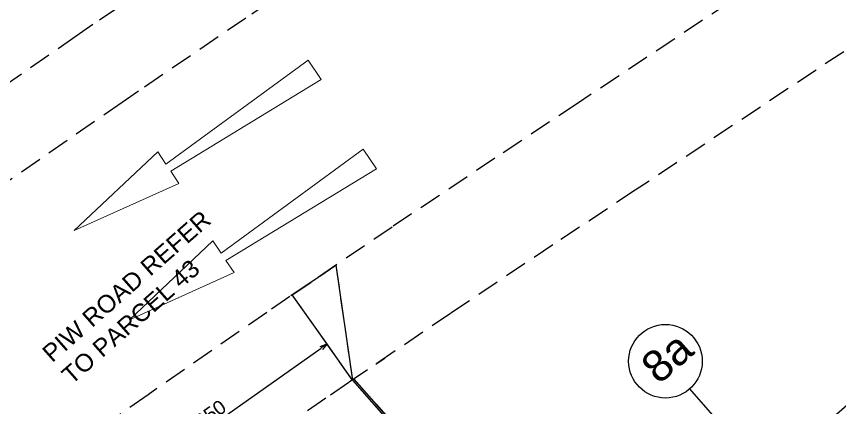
# Model space of a CAD drawing. Header units: millimetres. Extents: x 832728086 to 834530684, y 817551485 to 818349469.
# Drawn here: x 834290311 to 834313775, y 818033608 to 818044770 of the extents above; entities that cross this region are included whole.
import ezdxf

# ---------------------------------------------------------------- set-up
doc = ezdxf.new("R2010")
doc.units = ezdxf.units.MM
doc.header["$LTSCALE"] = 100
doc.linetypes.add('Grid Line', pattern=[22.225, 12.7, -3.175, 3.175, -3.175])
doc.linetypes.add('Hidden', pattern=[9.525, 6.35, -3.175])
for name, color, linetype in [('+C-160', 160, 'Hidden'), ('DLN020__', 6, 'Continuous'), ('DLN030_1', 1, 'Continuous'), ('DLN040__', 7, 'Continuous'), ('DLN051__', 7, 'Continuous'), ('DLN810__', 7, 'Continuous'), ('DLN980__', 1, 'Continuous')]:
    doc.layers.add(name, color=color, linetype=linetype)
doc.layers.add('base detail$0$Level42', color=250, linetype='Continuous', lineweight=9)
doc.styles.get("Standard").update_dxf_attribs({"font": 'swiss.ttf'})
doc.styles.add('Swis721tBT', font='swissl.ttf')
doc.dimstyles.new('INTDIM', dxfattribs={"dimtxt": 200, "dimasz": 125, "dimexe": 100, "dimexo": 150, "dimgap": 80, "dimtad": 1, "dimdec": 0, "dimzin": 9, "dimdsep": 46, "dimtxsty": 'Swis721tBT', "dimblk": 'OPEN30', "dimcen": -125, "dimclrd": 256, "dimclre": 256, "dimclrt": 2, "dimaunit": 1, "dimadec": 1, "dimazin": 0, "dimtfac": 0.444444, "dimtdec": 0, "dimtix": 1, "dimtmove": 2, "dimatfit": 3, "dimldrblk": 'OPEN30', "dimfxl": 0, "dimtolj": 1, "dimlwd": -1, "dimlwe": -1, "dimarcsym": 0})

# ---------------------------------------------------------------- blocks, each defined once
blk = doc.blocks.new('_Open30')
at = {"color": 0, "linetype": 'ByBlock', "lineweight": -2}
for p, q in [((-1, 0.268), (0, 0)), ((0, 0), (-1, -0.268)), ((0, 0), (-1, 0))]:
    blk.add_line(p, q, dxfattribs=at)
blk = doc.blocks.new('*D24')
at = {"layer": 'Defpoints', "color": 0}
for p in [(834318210, 818036661), (834318911, 818035865), (834312055, 818031244)]:
    blk.add_point(p, dxfattribs=at)
at = {"layer": 'DLN030_1', "linetype": 'Continuous'}
for p, q in [((834318310, 818036549), (834318977, 818035790)), ((834312906, 818030580), (834318761, 818035733)), ((834312154, 818031131), (834312822, 818030373))]:
    blk.add_line(p, q, dxfattribs=at)
at = {"layer": 'DLN030_1', "xscale": 200, "yscale": 200, "zscale": 200}
for p, rotation in [((834318911, 818035865), 41.35019658542596), ((834312756, 818030448), 221.3501965854259)]:
    blk.add_blockref('_Open30', p, dxfattribs=dict(at, rotation=rotation))
at = {"layer": 'DLN030_1', "color": 2, "insert": (834315645, 818033371), "char_height": 400, "attachment_point": 5, "rotation": 41.3502, "style": 'Swis721tBT'}
blk.add_mtext('\\A1;8200', dxfattribs=at)
blk = doc.blocks.new('*D27')
at = {"layer": 'Defpoints', "color": 0}
for p in [(834319694, 818041484), (834321070, 818039921), (834269173, 817997022)]:
    blk.add_point(p, dxfattribs=at)
at = {"layer": 'DLN030_1', "linetype": 'Continuous'}
for p, q in [((834319793, 818041372), (834321136, 818039846)), ((834270699, 817995591), (834320919, 818039789)), ((834269272, 817996909), (834270615, 817995384))]:
    blk.add_line(p, q, dxfattribs=at)
at = {"layer": 'DLN030_1', "xscale": 200, "yscale": 200, "zscale": 200}
for p, rotation in [((834321070, 818039921), 41.35019658542596), ((834270548, 817995459), 221.3501965854259)]:
    blk.add_blockref('_Open30', p, dxfattribs=dict(at, rotation=rotation))
at = {"layer": 'DLN030_1', "color": 2, "insert": (834294850, 818017825), "char_height": 400, "attachment_point": 1, "rotation": 41.3502, "line_spacing_factor": 0.938532, "style": 'Swis721tBT'}
blk.add_mtext('\\A1;67300', dxfattribs=at)
blk = doc.blocks.new('*D81')
at = {"layer": 'Defpoints', "color": 0}
for p in [(834299165, 818035423), (834299868, 818034427, 0), (834293292, 818029783, 0)]:
    blk.add_point(p, dxfattribs=at)
at = {"layer": 'DLN030_1', "linetype": 'Continuous'}
for p, q in [((834299781, 818034550), (834299107, 818035504)), ((834292752, 818030894), (834299001, 818035307)), ((834293205, 818029906), (834292531, 818030860))]:
    blk.add_line(p, q, dxfattribs=at)
at = {"layer": 'DLN030_1', "xscale": 200, "yscale": 200, "zscale": 200}
for p, rotation in [((834299165, 818035423), 35.22979827931187), ((834292589, 818030779), 215.2297982793119)]:
    blk.add_blockref('_Open30', p, dxfattribs=dict(at, rotation=rotation))
at = {"layer": 'DLN030_1', "color": 2, "insert": (834295712, 818033334), "char_height": 400, "attachment_point": 5, "rotation": 35.2298, "style": 'Swis721tBT'}
blk.add_mtext('\\A1;8050', dxfattribs=at)
blk = doc.blocks.new('base detail$0$TS1017')
at = {"layer": 'base detail$0$Level42'}
blk.add_lwpolyline([(-4.038, -0.677), (-4.038, -0.156), (-10.31, -0.417), (-10.31, 0.417), (-4.038, 0.156), (-4.038, 0.677), (0, 0)], close=True, dxfattribs=at)
blk = doc.blocks.new('A$C062A3D83')
at = {"layer": '+C-160'}
for p, q in [((-27772, 41367, 6365), (-30845, 39275, 6402)), ((-23409, 41522, 6328), (-26484, 39462, 6365)), ((-26484, 39462, 6365), (-29543, 37378, 6402)), ((-30845, 39275, 6402), (-31316, 38950, 6408)), ((-31316, 38950, 6408), (-34962, 36418, 6443)), ((-29543, 37378, 6402), (-30013, 37056, 6408)), ((-30013, 37056, 6408), (-33642, 34535, 6443)), ((-25158, 31564, 0), (-23918, 32407, 0)), ((-23918, 32407, 0), (-23442, 29133, 0)), ((-24300, 30348, 0), (-25158, 31564, 0)), ((-23442, 29133, 0), (-24300, 30348, 0)), ((-22775, 29587, 0), (-22525, 29757, 0)), ((-23442, 29133, 0), (-10556, 14492, 0)), ((-23442, 29133, 0), (-13133, 17420, 0)), ((-23400, 29162, 0), (-10519, 14525, 0))]:
    blk.add_line(p, q, dxfattribs=at)
blk.add_lwpolyline([(-25158, 31564), (-23918, 32407), (-23442, 29133), (-24300, 30348), (-25158, 31564)], dxfattribs=at)
for points in [[(-7056, 40086, 0), (-15384, 34549, 0), (-17735, 32987, 0), (-20648, 31035, 0), (-23547, 29062, 0), (-24202, 28612, 0), (-27563, 26278, 0), (-31550, 23455, 0), (-32197, 22992, 0), (-35510, 20592, 0), (-37489, 19138, 0), (-39440, 17689, 0), (-40930, 16573, 0), (-47399, 11707, 0), (-55390, 5696, 0), (-63209, -545, 0), (-66288, -3003, 0), (-67610, -4057, 0), (-71028, -6786, 0), (-78847, -13027, 0), (-86666, -19268, 0), (-88540, -20678, 0)], [(-8703, 42563, 0), (-17031, 37027, 0), (-19382, 35464, 0), (-22313, 33500, 0), (-25229, 31515, 0), (-25888, 31063, 0), (-29270, 28715, 0), (-33282, 25874, 0), (-33932, 25408, 0), (-37265, 22994, 0), (-39256, 21531, 0), (-41219, 20074, 0), (-42718, 18950, 0), (-49187, 14085, 0), (-57179, 8073, 0), (-64998, 1832, 0), (-68077, -625, 0), (-69398, -1680, 0), (-72816, -4409, 0), (-80635, -10650, 0), (-88454, -16890, 0)]]:
    blk.add_polyline3d(points, dxfattribs=at)
at = {"layer": '+C-160', "ltscale": 4}
blk.add_open_spline([(-72340, -33621), (-20541, 11966), (31258, 57553)], degree=2, dxfattribs=at)
at = {"layer": '+C-160', "lineweight": 13, "ltscale": 1.666667}
for p, xscale, yscale, zscale, rotation in [((-28255, 43403), 799.9999999999993, 799.9999999999993, 799.9999999999993, 33.67047454180576), ((-31375, 33398), 799.9999999999997, 799.9999999999997, 799.9999999999997, 213.7762472621943), ((-29804, 30856), 799.9999999999997, 799.9999999999997, 799.9999999999997, 213.7762472621943)]:
    blk.add_blockref('base detail$0$TS1017', p, dxfattribs=dict(at, xscale=xscale, yscale=yscale, zscale=zscale, rotation=rotation))

msp = doc.modelspace()

# ---------------------------------------------------------------- linework, layer by layer
at = {"layer": 'DLN020__', "linetype": 'Grid Line'}
msp.add_line((834373302.9952, 817961649.638), (834309505.3443, 818034140.7982), dxfattribs=at)
at = {"layer": 'DLN020__', "linetype": 'Continuous'}
msp.add_circle((834308811.6517, 818034929.0181), 1050, dxfattribs=at)
at = {"layer": 'DLN810__'}
msp.add_line((834300558.1004, 818034846.9337, -0.1113), (834300808.0482, 818035017.018, -0.1113), dxfattribs=at)
at = {"layer": 'DLN810__', "color": 6}
for p, q in [((834299891.6165, 818034393.4056, -0.0703), (834312776.9564, 818019752.2196, -0.0703)), ((834299933.2745, 818034421.7529, -0.0703), (834312814.4884, 818019785.2551, -0.0703))]:
    msp.add_line(p, q, dxfattribs=at)
at = {"layer": 'DLN980__', "elevation": -0.0703}
msp.add_lwpolyline([(834298175.2329, 818036823.8804), (834299415.7019, 818037666.7685), (834299891.6165, 818034393.4056), (834299033.7095, 818035608.2244), (834298175.2329, 818036823.8804)], dxfattribs=at)

# ---------------------------------------------------------------- block references
at = {"layer": '+C-160', "ltscale": 5}
msp.add_blockref('A$C062A3D83', (834323333.3128, 818005260.0327), dxfattribs=at)

# ---------------------------------------------------------------- texts
at = {"layer": 'DLN040__', "color": 0, "insert": (834290997.9938, 818035247.4936, -0.0703), "char_height": 500, "width": 11015.630571, "attachment_point": 1, "rotation": 41.35019583, "line_spacing_factor": 1.00667}
msp.add_mtext('PIW ROAD REFER \\PTO PARCEL 43 ', dxfattribs=at)
at = {"layer": 'DLN051__', "insert": (834308030.6025, 818034918.9778), "char_height": 900, "attachment_point": 1, "rotation": 41.35019583}
msp.add_mtext_dynamic_manual_height_columns('8a', width=1139.353471, gutter_width=1, heights=[0], dxfattribs=at)

# ---------------------------------------------------------------- dimensions: what is measured, and where the dimension line sits
at = {"layer": 'DLN030_1'}
dim = msp.add_linear_dim(base=(834321069.5771, 818039921.2284), p1=(834269172.9204, 817997021.7893), p2=(834319694.0633, 818041484.1793), angle=41.35019659, dimstyle='INTDIM', override={"dimtxt": 400, "dimasz": 200, "dimarcsym": 2}, dxfattribs=at)
dim.commit()
dim.dimension.update_dxf_attribs({"geometry": '*D27', "text_midpoint": (834295566.0396, 818018100.0065), "dimtype": 160})
dim = msp.add_linear_dim(base=(834318911.2114, 818035865.061), p1=(834312054.854, 818031243.8747), p2=(834318210.4761, 818036661.2833), angle=41.35019659, dimstyle='INTDIM', override={"dimtxt": 400, "dimasz": 200, "dimarcsym": 2}, dxfattribs=at)
dim.commit()
dim.dimension.update_dxf_attribs({"geometry": '*D24', "text_midpoint": (834315644.7379, 818033370.7276)})
dim = msp.add_aligned_dim(p1=(834293291.8032, 818029783.3282, -0.0967), p2=(834299867.7166, 818034427.2485, -0.0703), distance=1218.47, dimstyle='INTDIM', override={"dimtxt": 400, "dimasz": 200, "dimarcsym": 2}, dxfattribs=at)
dim.commit()
dim.dimension.update_dxf_attribs({"geometry": '*D81', "text_midpoint": (834295712.1454, 818033333.8533, -0.0709)})

# ---------------------------------------------------------------- leaders
at = {"layer": 'DLN030_1', "color": 1}
msp.add_leader([(834323399.6563, 818035396.9849, -0.1945), (834313863.9946, 818027004.8914, -0.1945), (834312300.648, 818025629.0293, -0.1945)], dimstyle='INTDIM', override={"dimtxt": 100, "dimasz": 300, "dimgap": 30, "dimtad": 0, "dimarcsym": 2}, dxfattribs=at)

doc.saveas('drawing.dxf')
